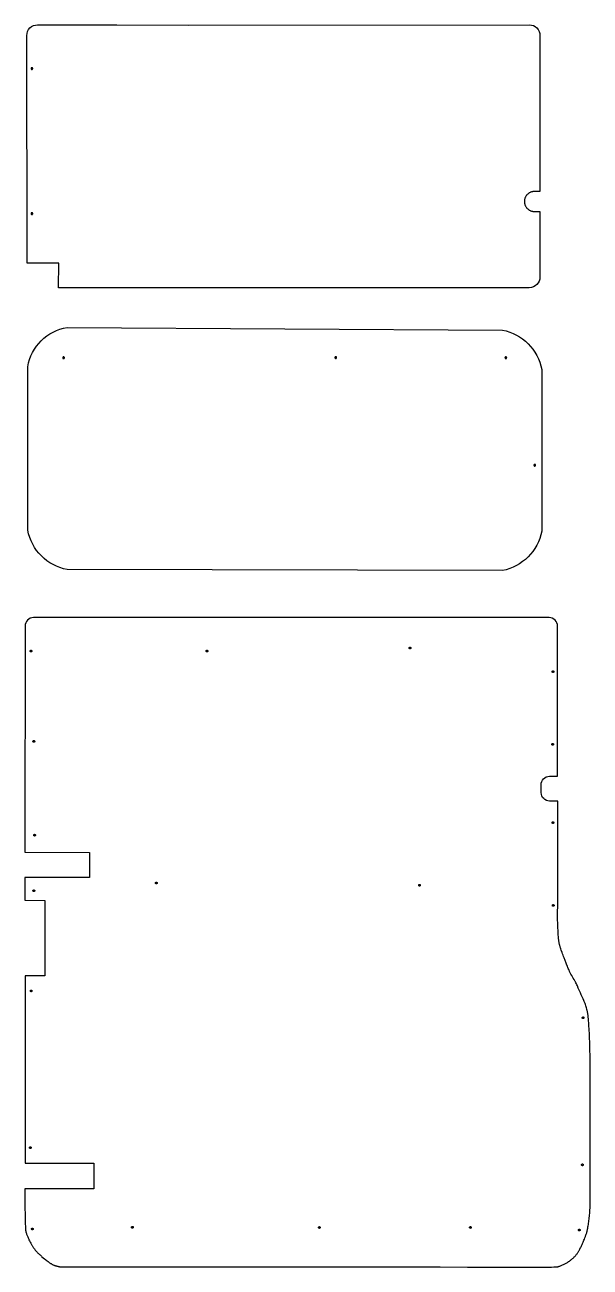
# Model space of a CAD drawing. Extents: x 487 to 8409, y -9760 to -1702.
# Drawn here: x 487 to 1817, y -9760 to -6839 of the extents above; entities that cross this region are included whole.
import ezdxf

# ---------------------------------------------------------------- set-up
doc = ezdxf.new("R2010")
doc.units = 0
doc.layers.add('Default_Layer', color=1, linetype='CONTINUOUS')

msp = doc.modelspace()

# ---------------------------------------------------------------- linework, layer by layer
at = {"layer": 'Default_Layer'}
for points in [[(873.1, -6839.6), (1673.7, -6838.8, -0.414214), (1698.7, -6863.8), (1698.7, -7230.6), (1686.2, -7230.6), (1685.6, -7230.6), (1684.9, -7230.6), (1684.3, -7230.6), (1683.7, -7230.7), (1683.1, -7230.7), (1682, -7230.9), (1680.8, -7231.1), (1679.7, -7231.3), (1678.6, -7231.7), (1677.5, -7232), (1676.4, -7232.5), (1675.4, -7232.9), (1674.4, -7233.4), (1673.4, -7234), (1672.4, -7234.6), (1671.5, -7235.3), (1670.6, -7236), (1669.8, -7236.7), (1668.9, -7237.5), (1668.2, -7238.3), (1667.4, -7239.2), (1666.7, -7240), (1666.1, -7241), (1665.5, -7241.9), (1664.9, -7242.9), (1664.4, -7243.9), (1663.9, -7245), (1663.5, -7246), (1663.1, -7247.1), (1662.8, -7248.2), (1662.5, -7249.4), (1662.3, -7250.5), (1662.2, -7251.7), (1662.1, -7252.3), (1662.1, -7252.9), (1662.1, -7253.5), (1662.1, -7254.1), (1662.1, -7254.7), (1662.1, -7255.3), (1662.1, -7255.9), (1662.2, -7256.5), (1662.3, -7257.7), (1662.5, -7258.8), (1662.8, -7260), (1663.1, -7261.1), (1663.5, -7262.2), (1663.9, -7263.3), (1664.4, -7264.3), (1664.9, -7265.3), (1665.5, -7266.3), (1666.1, -7267.2), (1666.7, -7268.2), (1667.4, -7269.1), (1668.2, -7269.9), (1668.9, -7270.7), (1669.8, -7271.5), (1670.6, -7272.2), (1671.5, -7272.9), (1672.4, -7273.6), (1673.4, -7274.2), (1674.4, -7274.8), (1675.4, -7275.3), (1676.4, -7275.8), (1677.5, -7276.2), (1678.6, -7276.6), (1679.7, -7276.9), (1680.8, -7277.1), (1682, -7277.3), (1683.1, -7277.5), (1683.7, -7277.5), (1684.3, -7277.6), (1684.9, -7277.6), (1685.6, -7277.6), (1686, -7277.7), (1698.7, -7277.6), (1698.7, -7431.8, -0.414214), (1673.7, -7456.8), (1088.4, -7456.8), (566.5, -7456.8), (566.9, -7399.4), (492.4, -7399.4), (491.7, -6863.8, -0.414321), (516.7, -6838.8), (703.4, -6838.8), (873.1, -6839.6)], [(1702.9, -7947.9), (1702.9, -8029.4, -0.306277), (1610.4, -8121.9), (586.4, -8119.7, -0.306061), (493.9, -8027.2), (493.9, -7642.7, -0.321483), (586.9, -7550.2), (1610.8, -7556.4, -0.304022), (1702.8, -7648.9), (1702.9, -7947.9)], [(487.1, -9575.8), (487.1, -9587), (487.2, -9600.8), (487.2, -9608.4), (487.3, -9616.2), (487.4, -9624.1), (487.5, -9631.9), (487.7, -9639.5), (487.8, -9646.9), (488, -9653.7), (488.2, -9659.9), (488.3, -9662.8), (488.4, -9665.4), (488.6, -9667.8), (488.7, -9670), (488.8, -9671.9), (489, -9673.5), (489.2, -9674.8), (489.2, -9675.3), (489.3, -9675.8), (489.5, -9676.6), (489.7, -9677.5), (489.9, -9678.3), (490.1, -9679.1), (490.6, -9680.8), (491.2, -9682.5), (491.8, -9684.1), (492.4, -9685.8), (493.1, -9687.4), (493.8, -9689), (494.5, -9690.6), (495.3, -9692.2), (496.1, -9693.8), (496.8, -9695.3), (498.4, -9698.3), (499.9, -9701.1), (501.4, -9703.8), (502.9, -9706.6), (503.7, -9707.9), (504.5, -9709.3), (505.3, -9710.6), (506.1, -9712), (507, -9713.3), (507.8, -9714.6), (508.7, -9715.9), (509.6, -9717.1), (510.6, -9718.4), (511.5, -9719.6), (512.5, -9720.9), (513.5, -9722.1), (514.6, -9723.3), (515.7, -9724.5), (517, -9725.9), (518.4, -9727.2), (519.8, -9728.6), (521.3, -9729.9), (522.8, -9731.3), (524.3, -9732.7), (525.9, -9734), (527.4, -9735.3), (530.3, -9737.8), (533, -9740), (535.3, -9741.9), (537.5, -9743.6), (539.7, -9745.3), (542, -9747), (544.3, -9748.7), (545.4, -9749.5), (546.6, -9750.3), (547.7, -9751), (548.8, -9751.7), (549.9, -9752.4), (550.9, -9753), (552, -9753.6), (553, -9754.1), (554, -9754.5), (555, -9755), (556, -9755.4), (557.1, -9755.8), (558.1, -9756.2), (559.2, -9756.5), (560.2, -9756.9), (561.3, -9757.2), (562.4, -9757.5), (563.4, -9757.8), (564.5, -9758), (565.6, -9758.3), (566.7, -9758.5), (567.8, -9758.7), (568.9, -9758.9), (570, -9759), (570.4, -9759.1), (571.2, -9759.1), (573.9, -9759.2), (577.8, -9759.2), (583.1, -9759.3), (597, -9759.3), (615.1, -9759.4), (636.8, -9759.4), (661.6, -9759.4), (718.4, -9759.3), (781, -9759.2), (845, -9759.1), (906.1, -9759.1), (934.2, -9759), (959.9, -9759), (1349.9, -9759), (1375.6, -9759), (1403.6, -9759.1), (1433.3, -9759.2), (1464.3, -9759.3), (1527.9, -9759.6), (1590.1, -9759.8), (1619.4, -9759.9), (1646.7, -9759.9), (1671.5, -9759.9), (1682.8, -9759.9), (1693.3, -9759.9), (1702.9, -9759.8), (1711.5, -9759.8), (1719.2, -9759.7), (1725.7, -9759.6), (1731.2, -9759.5), (1733.4, -9759.4), (1735.4, -9759.4), (1737, -9759.3), (1738.3, -9759.2), (1739.2, -9759.1), (1739.8, -9759), (1740.7, -9758.8), (1741.6, -9758.6), (1742.4, -9758.3), (1743.3, -9758.1), (1744.2, -9757.8), (1745.1, -9757.5), (1746.9, -9756.8), (1748.6, -9756.1), (1750.4, -9755.4), (1752.1, -9754.6), (1753.8, -9753.7), (1755.5, -9752.9), (1757.1, -9752), (1758.7, -9751.1), (1760.2, -9750.3), (1761.7, -9749.4), (1763.1, -9748.6), (1765.6, -9747), (1766.7, -9746.3), (1767.8, -9745.5), (1769, -9744.8), (1770.1, -9744), (1771.2, -9743.2), (1772.3, -9742.3), (1773.4, -9741.5), (1774.5, -9740.6), (1775.5, -9739.7), (1776.5, -9738.8), (1777.6, -9737.9), (1778.6, -9737), (1779.5, -9736), (1780.5, -9735), (1781.4, -9734), (1782.3, -9733), (1783.2, -9732), (1784.1, -9730.8), (1785, -9729.6), (1785.9, -9728.3), (1786.7, -9727.1), (1787.6, -9725.7), (1788.4, -9724.4), (1789.2, -9723.1), (1790, -9721.7), (1790.7, -9720.4), (1792.1, -9717.9), (1794.4, -9713.6), (1795.4, -9711.8), (1796.3, -9710), (1797.2, -9708.2), (1798.1, -9706.4), (1798.9, -9704.5), (1799.7, -9702.7), (1800.5, -9700.8), (1801.3, -9698.9), (1802.2, -9696.8), (1803.2, -9694.1), (1804.4, -9691.1), (1805.6, -9687.8), (1806.2, -9686.1), (1806.9, -9684.4), (1807.5, -9682.6), (1808, -9680.9), (1808.6, -9679.1), (1809.1, -9677.4), (1809.5, -9675.7), (1810, -9674.1), (1810.3, -9672.3), (1810.8, -9670.3), (1811.2, -9668), (1811.6, -9665.5), (1812.1, -9662.7), (1812.6, -9659.8), (1813, -9656.7), (1813.5, -9653.6), (1813.9, -9650.3), (1814.3, -9647), (1814.7, -9643.7), (1815.1, -9640.4), (1815.4, -9637.1), (1815.7, -9633.9), (1816, -9630.8), (1816.2, -9627.8), (1816.3, -9626.8), (1816.3, -9625.3), (1816.4, -9621), (1816.5, -9615), (1816.5, -9607.4), (1816.6, -9598.3), (1816.6, -9587.8), (1816.7, -9563.2), (1816.8, -9534.7), (1816.8, -9503.2), (1816.8, -9469.7), (1816.8, -9435.2), (1816.7, -9400.7), (1816.7, -9367.2), (1816.5, -9307), (1816.4, -9282.4), (1816.4, -9262.7), (1816.3, -9249), (1816.3, -9244.7), (1816.2, -9242.2), (1816, -9235.9), (1815.8, -9229.4), (1815.5, -9222.7), (1815.2, -9216.1), (1814.9, -9209.7), (1814.6, -9203.8), (1814.3, -9198.4), (1814, -9193.9), (1813.3, -9185.2), (1813, -9180.6), (1812.6, -9176.1), (1812.2, -9171.8), (1812, -9169.8), (1811.8, -9167.8), (1811.6, -9166), (1811.3, -9164.2), (1811.1, -9162.6), (1810.8, -9161.2), (1810.5, -9159.8), (1810.3, -9158.5), (1810, -9157.1), (1809.6, -9155.8), (1809.3, -9154.5), (1808.9, -9153.1), (1808.2, -9150.5), (1807.4, -9147.8), (1806.5, -9145.2), (1805.6, -9142.6), (1804.7, -9140), (1804.2, -9138.5), (1803.5, -9136.9), (1802.8, -9135), (1801.9, -9133), (1800.1, -9128.7), (1798.1, -9124.1), (1796, -9119.5), (1794.1, -9115.2), (1791.1, -9108.5), (1788.9, -9103.6), (1786.7, -9098.8), (1785.5, -9096.3), (1784.4, -9093.9), (1783.2, -9091.5), (1782, -9089.1), (1781.3, -9087.9), (1780.6, -9086.5), (1779, -9083.6), (1777.1, -9080.5), (1775.2, -9077.2), (1773.3, -9073.9), (1771.5, -9070.7), (1770.7, -9069.2), (1769.9, -9067.7), (1769.2, -9066.4), (1768.5, -9065.1), (1767.9, -9063.8), (1767.4, -9062.6), (1766.3, -9060.1), (1765.2, -9057.5), (1764.1, -9055), (1763.1, -9052.4), (1762.1, -9049.9), (1760.1, -9044.8), (1757.9, -9039.1), (1755.4, -9032.8), (1754.1, -9029.5), (1752.9, -9026.3), (1751.8, -9023.2), (1750.7, -9020.3), (1748.8, -9014.6), (1747.8, -9011.8), (1746.8, -9009), (1746.4, -9007.5), (1745.9, -9006.1), (1745.5, -9004.7), (1745.1, -9003.2), (1744.7, -9001.8), (1744.4, -9000.3), (1744.1, -8998.9), (1743.8, -8997.4), (1743.5, -8995.9), (1743.2, -8994.5), (1743, -8993), (1742.9, -8991.5), (1742.7, -8989.9), (1742.5, -8988.4), (1742.4, -8986.9), (1742.3, -8985.4), (1742.1, -8982.3), (1741.9, -8979.2), (1741.8, -8976.2), (1741.6, -8973.1), (1741.2, -8967.1), (1741, -8964), (1740.8, -8961), (1740.7, -8958), (1740.6, -8954.9), (1740.5, -8951.9), (1740.4, -8948.9), (1740.3, -8945.3), (1740.3, -8941.1), (1740.3, -8936.3), (1740.3, -8931.2), (1740.3, -8921.5), (1740.4, -8914.1), (1740.4, -8911.3), (1740.5, -8908.6), (1740.6, -8903), (1740.8, -8897.5), (1740.8, -8894.7), (1740.9, -8891.9), (1740.9, -8883.1), (1740.9, -8863.9), (1740.9, -8803.7), (1740.9, -8664.1), (1721.5, -8664, -0.410583), (1701.6, -8644.2), (1701.4, -8625.8, -0.414692), (1721.3, -8605.6), (1739.6, -8605.4), (1740, -8252.7, 0.414595), (1720, -8232.7), (507.7, -8232.7, 0.413846), (487.7, -8252.6), (487.1, -8784.1), (639.1, -8784.8), (639.1, -8843.6), (487.1, -8843.6), (487.1, -8896.9), (533.7, -8897.6), (533.7, -9074.7), (488, -9074.7), (487.7, -9515.2), (649, -9515.2), (649, -9575.8), (487.1, -9575.8)]]:
    msp.add_lwpolyline(points, format="xyb", close=True, dxfattribs=at)
for points in [[(505.6, -6941.5), (505.6, -6941.3), (505.6, -6941.1), (505.5, -6940.9), (505.5, -6940.7), (505.4, -6940.6), (505.3, -6940.4), (505.2, -6940.2), (505.1, -6940.1), (504.9, -6940), (504.8, -6939.8), (504.6, -6939.7), (504.4, -6939.7), (504.2, -6939.6), (504, -6939.5), (503.8, -6939.5), (503.6, -6939.5), (503.4, -6939.5), (503.2, -6939.5), (503, -6939.6), (502.9, -6939.7), (502.7, -6939.7), (502.5, -6939.8), (502.4, -6940), (502.2, -6940.1), (502.1, -6940.2), (502, -6940.4), (501.9, -6940.6), (501.8, -6940.7), (501.7, -6940.9), (501.7, -6941.1), (501.6, -6941.3), (501.6, -6941.5), (501.6, -6941.7), (501.7, -6941.9), (501.7, -6942.1), (501.8, -6942.3), (501.9, -6942.5), (502, -6942.6), (502.1, -6942.8), (502.2, -6942.9), (502.4, -6943), (502.5, -6943.2), (502.7, -6943.3), (502.9, -6943.3), (503, -6943.4), (503.2, -6943.5), (503.4, -6943.5), (503.6, -6943.5), (503.8, -6943.5), (504, -6943.5), (504.2, -6943.4), (504.4, -6943.3), (504.6, -6943.3), (504.8, -6943.2), (504.9, -6943), (505.1, -6942.9), (505.2, -6942.8), (505.3, -6942.6), (505.4, -6942.5), (505.5, -6942.3), (505.5, -6942.1), (505.6, -6941.9), (505.6, -6941.7), (505.6, -6941.5)], [(505.6, -7282.7), (505.6, -7282.5), (505.6, -7282.3), (505.5, -7282.1), (505.5, -7281.9), (505.4, -7281.7), (505.3, -7281.6), (505.2, -7281.4), (505, -7281.3), (504.9, -7281.2), (504.7, -7281), (504.6, -7280.9), (504.4, -7280.9), (504.2, -7280.8), (504, -7280.7), (503.8, -7280.7), (503.6, -7280.7), (503.4, -7280.7), (503.2, -7280.7), (503, -7280.8), (502.8, -7280.9), (502.7, -7280.9), (502.5, -7281), (502.3, -7281.2), (502.2, -7281.3), (502.1, -7281.4), (502, -7281.6), (501.9, -7281.7), (501.8, -7281.9), (501.7, -7282.1), (501.7, -7282.3), (501.6, -7282.5), (501.6, -7282.7), (501.6, -7282.9), (501.7, -7283.1), (501.7, -7283.3), (501.8, -7283.5), (501.9, -7283.7), (502, -7283.8), (502.1, -7284), (502.2, -7284.1), (502.3, -7284.2), (502.5, -7284.4), (502.7, -7284.5), (502.8, -7284.5), (503, -7284.6), (503.2, -7284.7), (503.4, -7284.7), (503.6, -7284.7), (503.8, -7284.7), (504, -7284.7), (504.2, -7284.6), (504.4, -7284.5), (504.6, -7284.5), (504.7, -7284.4), (504.9, -7284.2), (505, -7284.1), (505.2, -7284), (505.3, -7283.8), (505.4, -7283.7), (505.5, -7283.5), (505.5, -7283.3), (505.6, -7283.1), (505.6, -7282.9), (505.6, -7282.7)], [(580.3, -7621.6), (580.2, -7621.4), (580.2, -7621.2), (580.2, -7621), (580.1, -7620.8), (580, -7620.7), (579.9, -7620.5), (579.8, -7620.4), (579.7, -7620.2), (579.5, -7620.1), (579.4, -7620), (579.2, -7619.9), (579, -7619.8), (578.8, -7619.7), (578.7, -7619.7), (578.5, -7619.6), (578.3, -7619.6), (578, -7619.6), (577.8, -7619.7), (577.7, -7619.7), (577.5, -7619.8), (577.3, -7619.9), (577.1, -7620), (577, -7620.1), (576.8, -7620.2), (576.7, -7620.4), (576.6, -7620.5), (576.5, -7620.7), (576.4, -7620.8), (576.3, -7621), (576.3, -7621.2), (576.3, -7621.4), (576.3, -7621.6), (576.3, -7621.8), (576.3, -7622), (576.3, -7622.2), (576.4, -7622.4), (576.5, -7622.6), (576.6, -7622.7), (576.7, -7622.9), (576.8, -7623), (577, -7623.2), (577.1, -7623.3), (577.3, -7623.4), (577.5, -7623.5), (577.7, -7623.5), (577.8, -7623.6), (578, -7623.6), (578.3, -7623.6), (578.5, -7623.6), (578.7, -7623.6), (578.8, -7623.5), (579, -7623.5), (579.2, -7623.4), (579.4, -7623.3), (579.5, -7623.2), (579.7, -7623), (579.8, -7622.9), (579.9, -7622.7), (580, -7622.6), (580.1, -7622.4), (580.2, -7622.2), (580.2, -7622), (580.2, -7621.8), (580.3, -7621.6)], [(1220.4, -7621.2), (1220.4, -7621), (1220.4, -7620.8), (1220.3, -7620.6), (1220.2, -7620.4), (1220.2, -7620.2), (1220.1, -7620.1), (1219.9, -7619.9), (1219.8, -7619.8), (1219.7, -7619.6), (1219.5, -7619.5), (1219.3, -7619.4), (1219.2, -7619.3), (1219, -7619.3), (1218.8, -7619.2), (1218.6, -7619.2), (1218.4, -7619.2), (1218.2, -7619.2), (1218, -7619.2), (1217.8, -7619.3), (1217.6, -7619.3), (1217.4, -7619.4), (1217.3, -7619.5), (1217.1, -7619.6), (1217, -7619.8), (1216.9, -7619.9), (1216.7, -7620.1), (1216.6, -7620.2), (1216.6, -7620.4), (1216.5, -7620.6), (1216.4, -7620.8), (1216.4, -7621), (1216.4, -7621.2), (1216.4, -7621.4), (1216.4, -7621.6), (1216.5, -7621.8), (1216.6, -7622), (1216.6, -7622.1), (1216.7, -7622.3), (1216.9, -7622.5), (1217, -7622.6), (1217.1, -7622.7), (1217.3, -7622.8), (1217.4, -7622.9), (1217.6, -7623), (1217.8, -7623.1), (1218, -7623.1), (1218.2, -7623.2), (1218.4, -7623.2), (1218.6, -7623.2), (1218.8, -7623.1), (1219, -7623.1), (1219.2, -7623), (1219.3, -7622.9), (1219.5, -7622.8), (1219.7, -7622.7), (1219.8, -7622.6), (1219.9, -7622.5), (1220.1, -7622.3), (1220.2, -7622.1), (1220.2, -7622), (1220.3, -7621.8), (1220.4, -7621.6), (1220.4, -7621.4), (1220.4, -7621.2)], [(1620.4, -7621.5), (1620.4, -7621.3), (1620.3, -7621.1), (1620.3, -7620.9), (1620.2, -7620.7), (1620.1, -7620.6), (1620, -7620.4), (1619.9, -7620.2), (1619.8, -7620.1), (1619.7, -7620), (1619.5, -7619.9), (1619.3, -7619.8), (1619.2, -7619.7), (1619, -7619.6), (1618.8, -7619.6), (1618.6, -7619.5), (1618.4, -7619.5), (1618.2, -7619.5), (1618, -7619.6), (1617.8, -7619.6), (1617.6, -7619.7), (1617.4, -7619.8), (1617.3, -7619.9), (1617.1, -7620), (1617, -7620.1), (1616.8, -7620.2), (1616.7, -7620.4), (1616.6, -7620.6), (1616.5, -7620.7), (1616.5, -7620.9), (1616.4, -7621.1), (1616.4, -7621.3), (1616.4, -7621.5), (1616.4, -7621.7), (1616.4, -7621.9), (1616.5, -7622.1), (1616.5, -7622.3), (1616.6, -7622.5), (1616.7, -7622.6), (1616.8, -7622.8), (1617, -7622.9), (1617.1, -7623.1), (1617.3, -7623.2), (1617.4, -7623.3), (1617.6, -7623.4), (1617.8, -7623.4), (1618, -7623.5), (1618.2, -7623.5), (1618.4, -7623.5), (1618.6, -7623.5), (1618.8, -7623.5), (1619, -7623.4), (1619.2, -7623.4), (1619.3, -7623.3), (1619.5, -7623.2), (1619.7, -7623.1), (1619.8, -7622.9), (1619.9, -7622.8), (1620, -7622.6), (1620.1, -7622.5), (1620.2, -7622.3), (1620.3, -7622.1), (1620.3, -7621.9), (1620.4, -7621.7), (1620.4, -7621.5)], [(1688.5, -7874.2), (1688.5, -7874), (1688.4, -7873.8), (1688.4, -7873.6), (1688.3, -7873.4), (1688.2, -7873.3), (1688.1, -7873.1), (1688, -7872.9), (1687.9, -7872.8), (1687.7, -7872.7), (1687.6, -7872.6), (1687.4, -7872.5), (1687.2, -7872.4), (1687.1, -7872.3), (1686.9, -7872.3), (1686.7, -7872.2), (1686.5, -7872.2), (1686.3, -7872.2), (1686.1, -7872.3), (1685.9, -7872.3), (1685.7, -7872.4), (1685.5, -7872.5), (1685.3, -7872.6), (1685.2, -7872.7), (1685, -7872.8), (1684.9, -7872.9), (1684.8, -7873.1), (1684.7, -7873.3), (1684.6, -7873.4), (1684.6, -7873.6), (1684.5, -7873.8), (1684.5, -7874), (1684.5, -7874.2), (1684.5, -7874.4), (1684.5, -7874.6), (1684.6, -7874.8), (1684.6, -7875), (1684.7, -7875.2), (1684.8, -7875.3), (1684.9, -7875.5), (1685, -7875.6), (1685.2, -7875.8), (1685.3, -7875.9), (1685.5, -7876), (1685.7, -7876.1), (1685.9, -7876.1), (1686.1, -7876.2), (1686.3, -7876.2), (1686.5, -7876.2), (1686.7, -7876.2), (1686.9, -7876.2), (1687.1, -7876.1), (1687.2, -7876.1), (1687.4, -7876), (1687.6, -7875.9), (1687.7, -7875.8), (1687.9, -7875.6), (1688, -7875.5), (1688.1, -7875.3), (1688.2, -7875.2), (1688.3, -7875), (1688.4, -7874.8), (1688.4, -7874.6), (1688.5, -7874.4), (1688.5, -7874.2)], [(503.5, -8311.4), (503.5, -8311.6), (503.5, -8311.8), (503.5, -8312), (503.4, -8312.2), (503.3, -8312.3), (503.2, -8312.5), (503.1, -8312.7), (503, -8312.8), (502.8, -8312.9), (502.7, -8313), (502.5, -8313.1), (502.3, -8313.2), (502.1, -8313.3), (502, -8313.3), (501.8, -8313.4), (501.5, -8313.4), (501.3, -8313.4), (501.1, -8313.3), (501, -8313.3), (500.8, -8313.2), (500.6, -8313.1), (500.4, -8313), (500.3, -8312.9), (500.1, -8312.8), (500, -8312.7), (499.9, -8312.5), (499.8, -8312.3), (499.7, -8312.2), (499.6, -8312), (499.6, -8311.8), (499.6, -8311.6), (499.5, -8311.4), (499.6, -8311.2), (499.6, -8311), (499.6, -8310.8), (499.7, -8310.6), (499.8, -8310.4), (499.9, -8310.3), (500, -8310.1), (500.1, -8310), (500.3, -8309.8), (500.4, -8309.7), (500.6, -8309.6), (500.8, -8309.5), (501, -8309.5), (501.1, -8309.4), (501.3, -8309.4), (501.5, -8309.4), (501.8, -8309.4), (502, -8309.4), (502.1, -8309.5), (502.3, -8309.5), (502.5, -8309.6), (502.7, -8309.7), (502.8, -8309.8), (503, -8310), (503.1, -8310.1), (503.2, -8310.3), (503.3, -8310.4), (503.4, -8310.6), (503.5, -8310.8), (503.5, -8311), (503.5, -8311.2), (503.5, -8311.4)], [(917.5, -8311.4), (917.5, -8311.6), (917.5, -8311.8), (917.4, -8312), (917.3, -8312.2), (917.3, -8312.3), (917.2, -8312.5), (917, -8312.7), (916.9, -8312.8), (916.8, -8312.9), (916.6, -8313), (916.5, -8313.1), (916.3, -8313.2), (916.1, -8313.3), (915.9, -8313.3), (915.7, -8313.4), (915.5, -8313.4), (915.3, -8313.4), (915.1, -8313.3), (914.9, -8313.3), (914.7, -8313.2), (914.5, -8313.1), (914.4, -8313), (914.2, -8312.9), (914.1, -8312.8), (914, -8312.7), (913.8, -8312.5), (913.7, -8312.3), (913.7, -8312.2), (913.6, -8312), (913.5, -8311.8), (913.5, -8311.6), (913.5, -8311.4), (913.5, -8311.2), (913.5, -8311), (913.6, -8310.8), (913.7, -8310.6), (913.7, -8310.4), (913.8, -8310.3), (914, -8310.1), (914.1, -8310), (914.2, -8309.8), (914.4, -8309.7), (914.5, -8309.6), (914.7, -8309.5), (914.9, -8309.5), (915.1, -8309.4), (915.3, -8309.4), (915.5, -8309.4), (915.7, -8309.4), (915.9, -8309.4), (916.1, -8309.5), (916.3, -8309.5), (916.5, -8309.6), (916.6, -8309.7), (916.8, -8309.8), (916.9, -8310), (917, -8310.1), (917.2, -8310.3), (917.3, -8310.4), (917.3, -8310.6), (917.4, -8310.8), (917.5, -8311), (917.5, -8311.2), (917.5, -8311.4)], [(1395.1, -8304.2), (1395.1, -8304.4), (1395.1, -8304.6), (1395, -8304.8), (1394.9, -8305), (1394.9, -8305.1), (1394.8, -8305.3), (1394.6, -8305.5), (1394.5, -8305.6), (1394.4, -8305.7), (1394.2, -8305.8), (1394.1, -8305.9), (1393.9, -8306), (1393.7, -8306.1), (1393.5, -8306.1), (1393.3, -8306.2), (1393.1, -8306.2), (1392.9, -8306.2), (1392.7, -8306.1), (1392.5, -8306.1), (1392.3, -8306), (1392.1, -8305.9), (1392, -8305.8), (1391.8, -8305.7), (1391.7, -8305.6), (1391.6, -8305.5), (1391.4, -8305.3), (1391.3, -8305.1), (1391.3, -8305), (1391.2, -8304.8), (1391.1, -8304.6), (1391.1, -8304.4), (1391.1, -8304.2), (1391.1, -8304), (1391.1, -8303.8), (1391.2, -8303.6), (1391.3, -8303.4), (1391.3, -8303.2), (1391.4, -8303.1), (1391.6, -8302.9), (1391.7, -8302.8), (1391.8, -8302.6), (1392, -8302.5), (1392.1, -8302.4), (1392.3, -8302.3), (1392.5, -8302.3), (1392.7, -8302.2), (1392.9, -8302.2), (1393.1, -8302.2), (1393.3, -8302.2), (1393.5, -8302.2), (1393.7, -8302.3), (1393.9, -8302.3), (1394.1, -8302.4), (1394.2, -8302.5), (1394.4, -8302.6), (1394.5, -8302.8), (1394.6, -8302.9), (1394.8, -8303.1), (1394.9, -8303.2), (1394.9, -8303.4), (1395, -8303.6), (1395.1, -8303.8), (1395.1, -8304), (1395.1, -8304.2)], [(1731.3, -8359.8), (1731.3, -8360), (1731.2, -8360.2), (1731.2, -8360.4), (1731.1, -8360.6), (1731, -8360.8), (1730.9, -8360.9), (1730.8, -8361.1), (1730.7, -8361.2), (1730.5, -8361.4), (1730.4, -8361.5), (1730.2, -8361.6), (1730.1, -8361.7), (1729.9, -8361.7), (1729.7, -8361.8), (1729.5, -8361.8), (1729.3, -8361.8), (1729.1, -8361.8), (1728.9, -8361.8), (1728.7, -8361.7), (1728.5, -8361.7), (1728.3, -8361.6), (1728.2, -8361.5), (1728, -8361.4), (1727.9, -8361.2), (1727.7, -8361.1), (1727.6, -8360.9), (1727.5, -8360.8), (1727.4, -8360.6), (1727.4, -8360.4), (1727.3, -8360.2), (1727.3, -8360), (1727.3, -8359.8), (1727.3, -8359.6), (1727.3, -8359.4), (1727.4, -8359.2), (1727.4, -8359), (1727.5, -8358.9), (1727.6, -8358.7), (1727.7, -8358.6), (1727.9, -8358.4), (1728, -8358.3), (1728.2, -8358.2), (1728.3, -8358.1), (1728.5, -8358), (1728.7, -8357.9), (1728.9, -8357.9), (1729.1, -8357.8), (1729.3, -8357.8), (1729.5, -8357.8), (1729.7, -8357.9), (1729.9, -8357.9), (1730.1, -8358), (1730.2, -8358.1), (1730.4, -8358.2), (1730.5, -8358.3), (1730.7, -8358.4), (1730.8, -8358.6), (1730.9, -8358.7), (1731, -8358.9), (1731.1, -8359), (1731.2, -8359.2), (1731.2, -8359.4), (1731.3, -8359.6), (1731.3, -8359.8)], [(510.2, -8523.6), (510.2, -8523.8), (510.2, -8524), (510.1, -8524.2), (510.1, -8524.3), (510, -8524.5), (509.9, -8524.7), (509.8, -8524.8), (509.6, -8525), (509.5, -8525.1), (509.3, -8525.2), (509.2, -8525.3), (509, -8525.4), (508.8, -8525.5), (508.6, -8525.5), (508.4, -8525.5), (508.2, -8525.6), (508, -8525.5), (507.8, -8525.5), (507.6, -8525.5), (507.4, -8525.4), (507.3, -8525.3), (507.1, -8525.2), (506.9, -8525.1), (506.8, -8525), (506.7, -8524.8), (506.6, -8524.7), (506.5, -8524.5), (506.4, -8524.3), (506.3, -8524.2), (506.3, -8524), (506.2, -8523.8), (506.2, -8523.6), (506.2, -8523.4), (506.3, -8523.2), (506.3, -8523), (506.4, -8522.8), (506.5, -8522.6), (506.6, -8522.4), (506.7, -8522.3), (506.8, -8522.1), (506.9, -8522), (507.1, -8521.9), (507.3, -8521.8), (507.4, -8521.7), (507.6, -8521.6), (507.8, -8521.6), (508, -8521.6), (508.2, -8521.6), (508.4, -8521.6), (508.6, -8521.6), (508.8, -8521.6), (509, -8521.7), (509.2, -8521.8), (509.3, -8521.9), (509.5, -8522), (509.6, -8522.1), (509.8, -8522.3), (509.9, -8522.4), (510, -8522.6), (510.1, -8522.8), (510.1, -8523), (510.2, -8523.2), (510.2, -8523.4), (510.2, -8523.6)], [(1730.6, -8530.5), (1730.6, -8530.7), (1730.6, -8530.9), (1730.6, -8531.1), (1730.5, -8531.3), (1730.4, -8531.5), (1730.3, -8531.6), (1730.2, -8531.8), (1730.1, -8531.9), (1729.9, -8532.1), (1729.8, -8532.2), (1729.6, -8532.3), (1729.4, -8532.4), (1729.2, -8532.4), (1729, -8532.5), (1728.8, -8532.5), (1728.6, -8532.5), (1728.4, -8532.5), (1728.2, -8532.5), (1728, -8532.4), (1727.9, -8532.4), (1727.7, -8532.3), (1727.5, -8532.2), (1727.4, -8532.1), (1727.2, -8531.9), (1727.1, -8531.8), (1727, -8531.6), (1726.9, -8531.5), (1726.8, -8531.3), (1726.7, -8531.1), (1726.7, -8530.9), (1726.7, -8530.7), (1726.6, -8530.5), (1726.7, -8530.3), (1726.7, -8530.1), (1726.7, -8529.9), (1726.8, -8529.8), (1726.9, -8529.6), (1727, -8529.4), (1727.1, -8529.3), (1727.2, -8529.1), (1727.4, -8529), (1727.5, -8528.9), (1727.7, -8528.8), (1727.9, -8528.7), (1728, -8528.6), (1728.2, -8528.6), (1728.4, -8528.5), (1728.6, -8528.5), (1728.8, -8528.5), (1729, -8528.6), (1729.2, -8528.6), (1729.4, -8528.7), (1729.6, -8528.8), (1729.8, -8528.9), (1729.9, -8529), (1730.1, -8529.1), (1730.2, -8529.3), (1730.3, -8529.4), (1730.4, -8529.6), (1730.5, -8529.8), (1730.6, -8529.9), (1730.6, -8530.1), (1730.6, -8530.3), (1730.6, -8530.5)], [(1731.1, -8714.8), (1731.1, -8715), (1731.1, -8715.2), (1731, -8715.3), (1731, -8715.5), (1730.9, -8715.7), (1730.8, -8715.9), (1730.7, -8716), (1730.6, -8716.2), (1730.4, -8716.3), (1730.3, -8716.4), (1730.1, -8716.5), (1729.9, -8716.6), (1729.7, -8716.7), (1729.5, -8716.7), (1729.3, -8716.7), (1729.1, -8716.8), (1728.9, -8716.7), (1728.7, -8716.7), (1728.5, -8716.7), (1728.4, -8716.6), (1728.2, -8716.5), (1728, -8716.4), (1727.9, -8716.3), (1727.7, -8716.2), (1727.6, -8716), (1727.5, -8715.9), (1727.4, -8715.7), (1727.3, -8715.5), (1727.2, -8715.3), (1727.2, -8715.2), (1727.1, -8715), (1727.1, -8714.8), (1727.1, -8714.5), (1727.2, -8714.4), (1727.2, -8714.2), (1727.3, -8714), (1727.4, -8713.8), (1727.5, -8713.6), (1727.6, -8713.5), (1727.7, -8713.3), (1727.9, -8713.2), (1728, -8713.1), (1728.2, -8713), (1728.4, -8712.9), (1728.5, -8712.8), (1728.7, -8712.8), (1728.9, -8712.8), (1729.1, -8712.8), (1729.3, -8712.8), (1729.5, -8712.8), (1729.7, -8712.8), (1729.9, -8712.9), (1730.1, -8713), (1730.3, -8713.1), (1730.4, -8713.2), (1730.6, -8713.3), (1730.7, -8713.5), (1730.8, -8713.6), (1730.9, -8713.8), (1731, -8714), (1731, -8714.2), (1731.1, -8714.4), (1731.1, -8714.5), (1731.1, -8714.8)], [(512.1, -8744.2), (512.1, -8744.4), (512.1, -8744.6), (512, -8744.8), (512, -8745), (511.9, -8745.2), (511.8, -8745.3), (511.7, -8745.5), (511.6, -8745.6), (511.4, -8745.7), (511.3, -8745.9), (511.1, -8746), (510.9, -8746), (510.7, -8746.1), (510.5, -8746.2), (510.3, -8746.2), (510.1, -8746.2), (509.9, -8746.2), (509.7, -8746.2), (509.5, -8746.1), (509.4, -8746), (509.2, -8746), (509, -8745.9), (508.9, -8745.7), (508.7, -8745.6), (508.6, -8745.5), (508.5, -8745.3), (508.4, -8745.2), (508.3, -8745), (508.2, -8744.8), (508.2, -8744.6), (508.1, -8744.4), (508.1, -8744.2), (508.1, -8744), (508.2, -8743.8), (508.2, -8743.6), (508.3, -8743.4), (508.4, -8743.2), (508.5, -8743.1), (508.6, -8742.9), (508.7, -8742.8), (508.9, -8742.7), (509, -8742.5), (509.2, -8742.4), (509.4, -8742.4), (509.5, -8742.3), (509.7, -8742.2), (509.9, -8742.2), (510.1, -8742.2), (510.3, -8742.2), (510.5, -8742.2), (510.7, -8742.3), (510.9, -8742.4), (511.1, -8742.4), (511.3, -8742.5), (511.4, -8742.7), (511.6, -8742.8), (511.7, -8742.9), (511.8, -8743.1), (511.9, -8743.2), (512, -8743.4), (512, -8743.6), (512.1, -8743.8), (512.1, -8744), (512.1, -8744.2)], [(510.2, -8874.9), (510.2, -8875.1), (510.2, -8875.3), (510.1, -8875.5), (510, -8875.7), (510, -8875.9), (509.9, -8876), (509.7, -8876.2), (509.6, -8876.3), (509.5, -8876.5), (509.3, -8876.6), (509.1, -8876.7), (509, -8876.8), (508.8, -8876.8), (508.6, -8876.9), (508.4, -8876.9), (508.2, -8876.9), (508, -8876.9), (507.8, -8876.9), (507.6, -8876.8), (507.4, -8876.8), (507.2, -8876.7), (507.1, -8876.6), (506.9, -8876.5), (506.8, -8876.3), (506.7, -8876.2), (506.5, -8876), (506.4, -8875.9), (506.4, -8875.7), (506.3, -8875.5), (506.2, -8875.3), (506.2, -8875.1), (506.2, -8874.9), (506.2, -8874.7), (506.2, -8874.5), (506.3, -8874.3), (506.4, -8874.1), (506.4, -8874), (506.5, -8873.8), (506.7, -8873.6), (506.8, -8873.5), (506.9, -8873.4), (507.1, -8873.3), (507.2, -8873.2), (507.4, -8873.1), (507.6, -8873), (507.8, -8873), (508, -8872.9), (508.2, -8872.9), (508.4, -8872.9), (508.6, -8873), (508.8, -8873), (509, -8873.1), (509.1, -8873.2), (509.3, -8873.3), (509.5, -8873.4), (509.6, -8873.5), (509.7, -8873.6), (509.9, -8873.8), (510, -8874), (510, -8874.1), (510.1, -8874.3), (510.2, -8874.5), (510.2, -8874.7), (510.2, -8874.9)], [(798.5, -8856.6), (798.5, -8856.8), (798.4, -8857), (798.4, -8857.2), (798.3, -8857.4), (798.2, -8857.5), (798.1, -8857.7), (798, -8857.9), (797.9, -8858), (797.8, -8858.1), (797.6, -8858.2), (797.4, -8858.3), (797.3, -8858.4), (797.1, -8858.5), (796.9, -8858.5), (796.7, -8858.6), (796.5, -8858.6), (796.3, -8858.6), (796.1, -8858.5), (795.9, -8858.5), (795.7, -8858.4), (795.5, -8858.3), (795.4, -8858.2), (795.2, -8858.1), (795.1, -8858), (794.9, -8857.9), (794.8, -8857.7), (794.7, -8857.5), (794.6, -8857.4), (794.6, -8857.2), (794.5, -8857), (794.5, -8856.8), (794.5, -8856.6), (794.5, -8856.4), (794.5, -8856.2), (794.6, -8856), (794.6, -8855.8), (794.7, -8855.6), (794.8, -8855.5), (794.9, -8855.3), (795.1, -8855.2), (795.2, -8855), (795.4, -8854.9), (795.5, -8854.8), (795.7, -8854.7), (795.9, -8854.7), (796.1, -8854.6), (796.3, -8854.6), (796.5, -8854.6), (796.7, -8854.6), (796.9, -8854.6), (797.1, -8854.7), (797.3, -8854.7), (797.4, -8854.8), (797.6, -8854.9), (797.8, -8855), (797.9, -8855.2), (798, -8855.3), (798.1, -8855.5), (798.2, -8855.6), (798.3, -8855.8), (798.4, -8856), (798.4, -8856.2), (798.5, -8856.4), (798.5, -8856.6)], [(1417.3, -8861.8), (1417.3, -8862), (1417.3, -8862.2), (1417.2, -8862.4), (1417.2, -8862.5), (1417.1, -8862.7), (1417, -8862.9), (1416.9, -8863), (1416.7, -8863.2), (1416.6, -8863.3), (1416.4, -8863.4), (1416.3, -8863.5), (1416.1, -8863.6), (1415.9, -8863.7), (1415.7, -8863.7), (1415.5, -8863.7), (1415.3, -8863.8), (1415.1, -8863.7), (1414.9, -8863.7), (1414.7, -8863.7), (1414.5, -8863.6), (1414.4, -8863.5), (1414.2, -8863.4), (1414.1, -8863.3), (1413.9, -8863.2), (1413.8, -8863), (1413.7, -8862.9), (1413.6, -8862.7), (1413.5, -8862.5), (1413.4, -8862.4), (1413.4, -8862.2), (1413.3, -8862), (1413.3, -8861.8), (1413.3, -8861.6), (1413.4, -8861.4), (1413.4, -8861.2), (1413.5, -8861), (1413.6, -8860.8), (1413.7, -8860.6), (1413.8, -8860.5), (1413.9, -8860.3), (1414.1, -8860.2), (1414.2, -8860.1), (1414.4, -8860), (1414.5, -8859.9), (1414.7, -8859.8), (1414.9, -8859.8), (1415.1, -8859.8), (1415.3, -8859.8), (1415.5, -8859.8), (1415.7, -8859.8), (1415.9, -8859.8), (1416.1, -8859.9), (1416.3, -8860), (1416.4, -8860.1), (1416.6, -8860.2), (1416.7, -8860.3), (1416.9, -8860.5), (1417, -8860.6), (1417.1, -8860.8), (1417.2, -8861), (1417.2, -8861.2), (1417.3, -8861.4), (1417.3, -8861.6), (1417.3, -8861.8)], [(1731.9, -8909.4), (1731.9, -8909.6), (1731.8, -8909.8), (1731.8, -8910), (1731.7, -8910.2), (1731.6, -8910.3), (1731.5, -8910.5), (1731.4, -8910.7), (1731.3, -8910.8), (1731.1, -8910.9), (1731, -8911), (1730.8, -8911.1), (1730.7, -8911.2), (1730.5, -8911.3), (1730.3, -8911.3), (1730.1, -8911.4), (1729.9, -8911.4), (1729.7, -8911.4), (1729.5, -8911.3), (1729.3, -8911.3), (1729.1, -8911.2), (1728.9, -8911.1), (1728.8, -8911), (1728.6, -8910.9), (1728.5, -8910.8), (1728.3, -8910.7), (1728.2, -8910.5), (1728.1, -8910.3), (1728, -8910.2), (1728, -8910), (1727.9, -8909.8), (1727.9, -8909.6), (1727.9, -8909.4), (1727.9, -8909.2), (1727.9, -8909), (1728, -8908.8), (1728, -8908.6), (1728.1, -8908.4), (1728.2, -8908.3), (1728.3, -8908.1), (1728.5, -8908), (1728.6, -8907.8), (1728.8, -8907.7), (1728.9, -8907.6), (1729.1, -8907.5), (1729.3, -8907.5), (1729.5, -8907.4), (1729.7, -8907.4), (1729.9, -8907.4), (1730.1, -8907.4), (1730.3, -8907.4), (1730.5, -8907.5), (1730.7, -8907.5), (1730.8, -8907.6), (1731, -8907.7), (1731.1, -8907.8), (1731.3, -8908), (1731.4, -8908.1), (1731.5, -8908.3), (1731.6, -8908.4), (1731.7, -8908.6), (1731.8, -8908.8), (1731.8, -8909), (1731.9, -8909.2), (1731.9, -8909.4)], [(503.9, -9110.5), (503.9, -9110.7), (503.9, -9110.9), (503.9, -9111.1), (503.8, -9111.2), (503.7, -9111.4), (503.6, -9111.6), (503.5, -9111.7), (503.4, -9111.9), (503.2, -9112), (503.1, -9112.1), (502.9, -9112.2), (502.7, -9112.3), (502.5, -9112.4), (502.3, -9112.4), (502.1, -9112.4), (501.9, -9112.5), (501.7, -9112.4), (501.5, -9112.4), (501.3, -9112.4), (501.2, -9112.3), (501, -9112.2), (500.8, -9112.1), (500.7, -9112), (500.5, -9111.9), (500.4, -9111.7), (500.3, -9111.6), (500.2, -9111.4), (500.1, -9111.2), (500, -9111.1), (500, -9110.9), (500, -9110.7), (499.9, -9110.5), (500, -9110.3), (500, -9110.1), (500, -9109.9), (500.1, -9109.7), (500.2, -9109.5), (500.3, -9109.3), (500.4, -9109.2), (500.5, -9109), (500.7, -9108.9), (500.8, -9108.8), (501, -9108.7), (501.2, -9108.6), (501.3, -9108.5), (501.5, -9108.5), (501.7, -9108.5), (501.9, -9108.5), (502.1, -9108.5), (502.3, -9108.5), (502.5, -9108.5), (502.7, -9108.6), (502.9, -9108.7), (503.1, -9108.8), (503.2, -9108.9), (503.4, -9109), (503.5, -9109.2), (503.6, -9109.3), (503.7, -9109.5), (503.8, -9109.7), (503.9, -9109.9), (503.9, -9110.1), (503.9, -9110.3), (503.9, -9110.5)], [(1802.1, -9173.5), (1802.1, -9173.7), (1802.1, -9173.9), (1802, -9174.1), (1802, -9174.3), (1801.9, -9174.5), (1801.8, -9174.6), (1801.7, -9174.8), (1801.5, -9174.9), (1801.4, -9175.1), (1801.2, -9175.2), (1801.1, -9175.3), (1800.9, -9175.4), (1800.7, -9175.4), (1800.5, -9175.5), (1800.3, -9175.5), (1800.1, -9175.5), (1799.9, -9175.5), (1799.7, -9175.5), (1799.5, -9175.4), (1799.3, -9175.4), (1799.2, -9175.3), (1799, -9175.2), (1798.9, -9175.1), (1798.7, -9174.9), (1798.6, -9174.8), (1798.5, -9174.6), (1798.4, -9174.5), (1798.3, -9174.3), (1798.2, -9174.1), (1798.2, -9173.9), (1798.1, -9173.7), (1798.1, -9173.5), (1798.1, -9173.3), (1798.2, -9173.1), (1798.2, -9172.9), (1798.3, -9172.7), (1798.4, -9172.6), (1798.5, -9172.4), (1798.6, -9172.2), (1798.7, -9172.1), (1798.9, -9172), (1799, -9171.9), (1799.2, -9171.8), (1799.3, -9171.7), (1799.5, -9171.6), (1799.7, -9171.6), (1799.9, -9171.5), (1800.1, -9171.5), (1800.3, -9171.5), (1800.5, -9171.6), (1800.7, -9171.6), (1800.9, -9171.7), (1801.1, -9171.8), (1801.2, -9171.9), (1801.4, -9172), (1801.5, -9172.1), (1801.7, -9172.2), (1801.8, -9172.4), (1801.9, -9172.6), (1802, -9172.7), (1802, -9172.9), (1802.1, -9173.1), (1802.1, -9173.3), (1802.1, -9173.5)], [(502, -9478.9), (502, -9479.1), (501.9, -9479.3), (501.9, -9479.5), (501.8, -9479.7), (501.7, -9479.9), (501.6, -9480), (501.5, -9480.2), (501.4, -9480.3), (501.3, -9480.4), (501.1, -9480.6), (500.9, -9480.7), (500.8, -9480.7), (500.6, -9480.8), (500.4, -9480.9), (500.2, -9480.9), (500, -9480.9), (499.8, -9480.9), (499.6, -9480.9), (499.4, -9480.8), (499.2, -9480.7), (499, -9480.7), (498.9, -9480.6), (498.7, -9480.4), (498.6, -9480.3), (498.4, -9480.2), (498.3, -9480), (498.2, -9479.9), (498.1, -9479.7), (498.1, -9479.5), (498, -9479.3), (498, -9479.1), (498, -9478.9), (498, -9478.7), (498, -9478.5), (498.1, -9478.3), (498.1, -9478.1), (498.2, -9477.9), (498.3, -9477.8), (498.4, -9477.6), (498.6, -9477.5), (498.7, -9477.4), (498.9, -9477.2), (499, -9477.1), (499.2, -9477.1), (499.4, -9477), (499.6, -9476.9), (499.8, -9476.9), (500, -9476.9), (500.2, -9476.9), (500.4, -9476.9), (500.6, -9477), (500.8, -9477.1), (500.9, -9477.1), (501.1, -9477.2), (501.3, -9477.4), (501.4, -9477.5), (501.5, -9477.6), (501.6, -9477.8), (501.7, -9477.9), (501.8, -9478.1), (501.9, -9478.3), (501.9, -9478.5), (502, -9478.7), (502, -9478.9)], [(1800.7, -9519.3), (1800.6, -9519.5), (1800.6, -9519.7), (1800.6, -9519.9), (1800.5, -9520.1), (1800.4, -9520.3), (1800.3, -9520.4), (1800.2, -9520.6), (1800.1, -9520.7), (1799.9, -9520.8), (1799.8, -9521), (1799.6, -9521.1), (1799.4, -9521.1), (1799.3, -9521.2), (1799.1, -9521.3), (1798.9, -9521.3), (1798.7, -9521.3), (1798.5, -9521.3), (1798.3, -9521.3), (1798.1, -9521.2), (1797.9, -9521.1), (1797.7, -9521.1), (1797.5, -9521), (1797.4, -9520.8), (1797.2, -9520.7), (1797.1, -9520.6), (1797, -9520.4), (1796.9, -9520.3), (1796.8, -9520.1), (1796.7, -9519.9), (1796.7, -9519.7), (1796.7, -9519.5), (1796.7, -9519.3), (1796.7, -9519.1), (1796.7, -9518.9), (1796.7, -9518.7), (1796.8, -9518.5), (1796.9, -9518.3), (1797, -9518.2), (1797.1, -9518), (1797.2, -9517.9), (1797.4, -9517.8), (1797.5, -9517.6), (1797.7, -9517.5), (1797.9, -9517.5), (1798.1, -9517.4), (1798.3, -9517.3), (1798.5, -9517.3), (1798.7, -9517.3), (1798.9, -9517.3), (1799.1, -9517.3), (1799.3, -9517.4), (1799.4, -9517.5), (1799.6, -9517.5), (1799.8, -9517.6), (1799.9, -9517.8), (1800.1, -9517.9), (1800.2, -9518), (1800.3, -9518.2), (1800.4, -9518.3), (1800.5, -9518.5), (1800.6, -9518.7), (1800.6, -9518.9), (1800.6, -9519.1), (1800.7, -9519.3)], [(506.9, -9670.2), (506.9, -9670.4), (506.9, -9670.6), (506.8, -9670.8), (506.8, -9671), (506.7, -9671.2), (506.6, -9671.3), (506.5, -9671.5), (506.4, -9671.6), (506.2, -9671.7), (506.1, -9671.9), (505.9, -9672), (505.7, -9672), (505.5, -9672.1), (505.3, -9672.2), (505.1, -9672.2), (504.9, -9672.2), (504.7, -9672.2), (504.5, -9672.2), (504.3, -9672.1), (504.2, -9672), (504, -9672), (503.8, -9671.9), (503.7, -9671.7), (503.5, -9671.6), (503.4, -9671.5), (503.3, -9671.3), (503.2, -9671.2), (503.1, -9671), (503, -9670.8), (503, -9670.6), (502.9, -9670.4), (502.9, -9670.2), (502.9, -9670), (503, -9669.8), (503, -9669.6), (503.1, -9669.4), (503.2, -9669.2), (503.3, -9669.1), (503.4, -9668.9), (503.5, -9668.8), (503.7, -9668.7), (503.8, -9668.5), (504, -9668.4), (504.2, -9668.4), (504.3, -9668.3), (504.5, -9668.2), (504.7, -9668.2), (504.9, -9668.2), (505.1, -9668.2), (505.3, -9668.2), (505.5, -9668.3), (505.7, -9668.4), (505.9, -9668.4), (506.1, -9668.5), (506.2, -9668.7), (506.4, -9668.8), (506.5, -9668.9), (506.6, -9669.1), (506.7, -9669.2), (506.8, -9669.4), (506.8, -9669.6), (506.9, -9669.8), (506.9, -9670), (506.9, -9670.2)], [(742.1, -9666.1), (742, -9666.3), (742, -9666.5), (742, -9666.7), (741.9, -9666.9), (741.8, -9667.1), (741.7, -9667.2), (741.6, -9667.4), (741.5, -9667.5), (741.3, -9667.7), (741.2, -9667.8), (741, -9667.9), (740.8, -9668), (740.6, -9668), (740.5, -9668.1), (740.3, -9668.1), (740.1, -9668.1), (739.8, -9668.1), (739.6, -9668.1), (739.5, -9668), (739.3, -9668), (739.1, -9667.9), (738.9, -9667.8), (738.8, -9667.7), (738.6, -9667.5), (738.5, -9667.4), (738.4, -9667.2), (738.3, -9667.1), (738.2, -9666.9), (738.1, -9666.7), (738.1, -9666.5), (738.1, -9666.3), (738.1, -9666.1), (738.1, -9665.9), (738.1, -9665.7), (738.1, -9665.5), (738.2, -9665.3), (738.3, -9665.2), (738.4, -9665), (738.5, -9664.9), (738.6, -9664.7), (738.8, -9664.6), (738.9, -9664.5), (739.1, -9664.4), (739.3, -9664.3), (739.5, -9664.2), (739.6, -9664.2), (739.8, -9664.1), (740.1, -9664.1), (740.3, -9664.1), (740.5, -9664.2), (740.6, -9664.2), (740.8, -9664.3), (741, -9664.4), (741.2, -9664.5), (741.3, -9664.6), (741.5, -9664.7), (741.6, -9664.9), (741.7, -9665), (741.8, -9665.2), (741.9, -9665.3), (742, -9665.5), (742, -9665.7), (742, -9665.9), (742.1, -9666.1)], [(1181.7, -9666.7), (1181.7, -9666.9), (1181.7, -9667.1), (1181.6, -9667.3), (1181.6, -9667.5), (1181.5, -9667.7), (1181.4, -9667.8), (1181.3, -9668), (1181.1, -9668.1), (1181, -9668.3), (1180.8, -9668.4), (1180.7, -9668.5), (1180.5, -9668.6), (1180.3, -9668.6), (1180.1, -9668.7), (1179.9, -9668.7), (1179.7, -9668.7), (1179.5, -9668.7), (1179.3, -9668.7), (1179.1, -9668.6), (1178.9, -9668.6), (1178.8, -9668.5), (1178.6, -9668.4), (1178.4, -9668.3), (1178.3, -9668.1), (1178.2, -9668), (1178.1, -9667.8), (1178, -9667.7), (1177.9, -9667.5), (1177.8, -9667.3), (1177.8, -9667.1), (1177.7, -9666.9), (1177.7, -9666.7), (1177.7, -9666.5), (1177.8, -9666.3), (1177.8, -9666.1), (1177.9, -9665.9), (1178, -9665.8), (1178.1, -9665.6), (1178.2, -9665.5), (1178.3, -9665.3), (1178.4, -9665.2), (1178.6, -9665.1), (1178.8, -9665), (1178.9, -9664.9), (1179.1, -9664.8), (1179.3, -9664.8), (1179.5, -9664.7), (1179.7, -9664.7), (1179.9, -9664.7), (1180.1, -9664.8), (1180.3, -9664.8), (1180.5, -9664.9), (1180.7, -9665), (1180.8, -9665.1), (1181, -9665.2), (1181.1, -9665.3), (1181.3, -9665.5), (1181.4, -9665.6), (1181.5, -9665.8), (1181.6, -9665.9), (1181.6, -9666.1), (1181.7, -9666.3), (1181.7, -9666.5), (1181.7, -9666.7)], [(1537.1, -9666.7), (1537.1, -9666.9), (1537.1, -9667.1), (1537.1, -9667.3), (1537, -9667.4), (1536.9, -9667.6), (1536.8, -9667.8), (1536.7, -9667.9), (1536.6, -9668.1), (1536.4, -9668.2), (1536.3, -9668.3), (1536.1, -9668.4), (1535.9, -9668.5), (1535.7, -9668.6), (1535.5, -9668.6), (1535.4, -9668.6), (1535.1, -9668.7), (1534.9, -9668.6), (1534.7, -9668.6), (1534.6, -9668.6), (1534.4, -9668.5), (1534.2, -9668.4), (1534, -9668.3), (1533.9, -9668.2), (1533.7, -9668.1), (1533.6, -9667.9), (1533.5, -9667.8), (1533.4, -9667.6), (1533.3, -9667.4), (1533.2, -9667.3), (1533.2, -9667.1), (1533.2, -9666.9), (1533.1, -9666.7), (1533.2, -9666.5), (1533.2, -9666.3), (1533.2, -9666.1), (1533.3, -9665.9), (1533.4, -9665.7), (1533.5, -9665.5), (1533.6, -9665.4), (1533.7, -9665.2), (1533.9, -9665.1), (1534, -9665), (1534.2, -9664.9), (1534.4, -9664.8), (1534.6, -9664.7), (1534.7, -9664.7), (1534.9, -9664.7), (1535.1, -9664.7), (1535.4, -9664.7), (1535.5, -9664.7), (1535.7, -9664.7), (1535.9, -9664.8), (1536.1, -9664.9), (1536.3, -9665), (1536.4, -9665.1), (1536.6, -9665.2), (1536.7, -9665.4), (1536.8, -9665.5), (1536.9, -9665.7), (1537, -9665.9), (1537.1, -9666.1), (1537.1, -9666.3), (1537.1, -9666.5), (1537.1, -9666.7)], [(1793.1, -9672.7), (1793.1, -9672.9), (1793.1, -9673.1), (1793, -9673.3), (1793, -9673.5), (1792.9, -9673.7), (1792.8, -9673.8), (1792.7, -9674), (1792.5, -9674.1), (1792.4, -9674.3), (1792.2, -9674.4), (1792.1, -9674.5), (1791.9, -9674.6), (1791.7, -9674.6), (1791.5, -9674.7), (1791.3, -9674.7), (1791.1, -9674.7), (1790.9, -9674.7), (1790.7, -9674.7), (1790.5, -9674.6), (1790.3, -9674.6), (1790.2, -9674.5), (1790, -9674.4), (1789.8, -9674.3), (1789.7, -9674.1), (1789.6, -9674), (1789.5, -9673.8), (1789.4, -9673.7), (1789.3, -9673.5), (1789.2, -9673.3), (1789.2, -9673.1), (1789.1, -9672.9), (1789.1, -9672.7), (1789.1, -9672.5), (1789.2, -9672.3), (1789.2, -9672.1), (1789.3, -9671.9), (1789.4, -9671.8), (1789.5, -9671.6), (1789.6, -9671.4), (1789.7, -9671.3), (1789.8, -9671.2), (1790, -9671.1), (1790.2, -9671), (1790.3, -9670.9), (1790.5, -9670.8), (1790.7, -9670.8), (1790.9, -9670.7), (1791.1, -9670.7), (1791.3, -9670.7), (1791.5, -9670.8), (1791.7, -9670.8), (1791.9, -9670.9), (1792.1, -9671), (1792.2, -9671.1), (1792.4, -9671.2), (1792.5, -9671.3), (1792.7, -9671.4), (1792.8, -9671.6), (1792.9, -9671.8), (1793, -9671.9), (1793, -9672.1), (1793.1, -9672.3), (1793.1, -9672.5), (1793.1, -9672.7)]]:
    msp.add_lwpolyline(points, close=True, dxfattribs=at)

doc.saveas('drawing.dxf')
